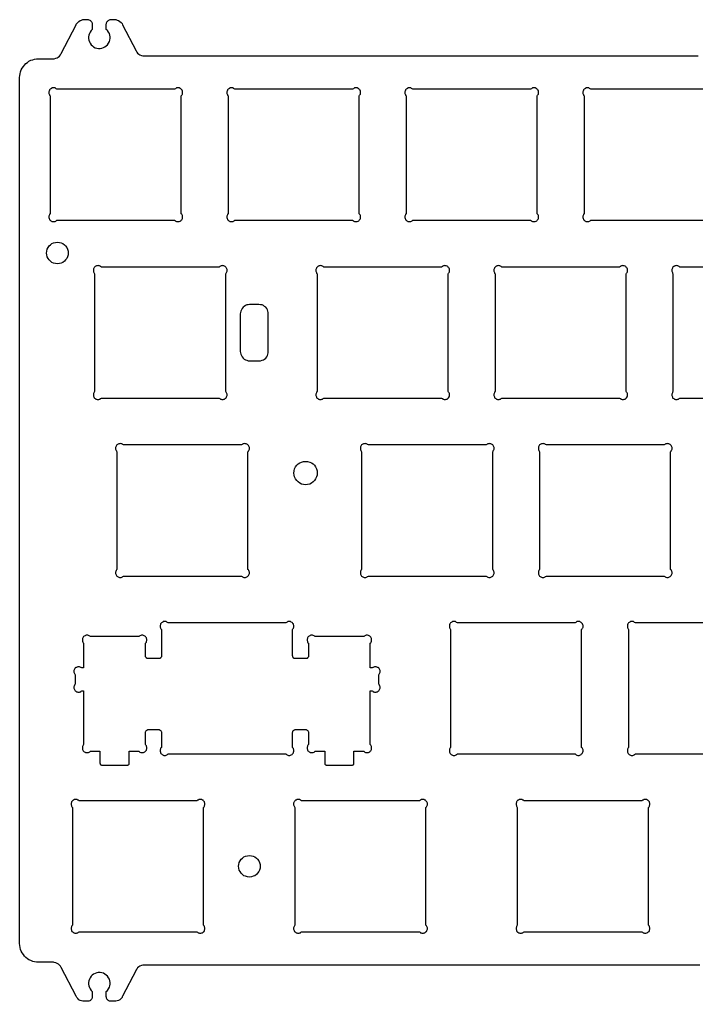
# Model space of a CAD drawing. Header units: inches. Extents: x 18 to 324, y 9 to 114.
# Drawn here: x 18.3 to 90.5, y 9.4 to 114.3 of the extents above; entities that cross this region are included whole.
import ezdxf

# ---------------------------------------------------------------- set-up
doc = ezdxf.new("R2010")
doc.units = ezdxf.units.IN
doc.header["$MEASUREMENT"] = 0

msp = doc.modelspace()

# ---------------------------------------------------------------- linework, layer by layer
for points in [[(90.89, 13.28), (31.59, 13.28), (31.59, 13.28), (31.44, 13.26), (31.29, 13.23), (31.29, 13.23), (31.14, 13.16), (31.02, 13.08), (31.02, 13.08), (30.89, 12.98), (30.79, 12.86), (30.79, 12.86), (30.74, 12.81), (30.72, 12.73), (29.29, 9.96), (29.29, 9.96), (29.24, 9.88), (29.22, 9.81), (29.22, 9.81), (29.12, 9.71), (28.99, 9.58), (28.99, 9.58), (28.84, 9.51), (28.72, 9.46), (28.72, 9.46), (28.57, 9.41), (28.39, 9.41), (28.04, 9.41), (28.04, 9.41), (27.97, 9.41), (27.89, 9.43), (27.89, 9.43), (27.82, 9.46), (27.74, 9.51), (27.74, 9.51), (27.69, 9.56), (27.64, 9.61), (27.64, 9.61), (27.59, 9.68), (27.57, 9.76), (27.57, 9.76), (27.57, 9.83), (27.54, 9.91), (27.54, 10.46), (27.54, 10.46), (27.67, 10.58), (27.79, 10.73), (27.79, 10.73), (27.87, 10.91), (27.92, 11.06), (27.92, 11.06), (27.94, 11.26), (27.94, 11.43), (27.94, 11.43), (27.92, 11.61), (27.87, 11.78), (27.87, 11.78), (27.77, 11.93), (27.67, 12.08), (27.67, 12.08), (27.54, 12.21), (27.39, 12.31), (27.39, 12.31), (27.24, 12.41), (27.07, 12.46), (27.07, 12.46), (26.89, 12.48), (26.69, 12.48), (26.69, 12.48), (26.52, 12.46), (26.34, 12.38), (26.34, 12.38), (26.19, 12.31), (26.04, 12.21), (26.04, 12.21), (25.92, 12.08), (25.82, 11.93), (25.82, 11.93), (25.74, 11.76), (25.67, 11.61), (25.67, 11.61), (25.64, 11.41), (25.64, 11.23), (25.64, 11.23), (25.69, 11.06), (25.74, 10.88), (25.74, 10.88), (25.82, 10.73), (25.92, 10.58), (25.92, 10.58), (25.99, 10.51), (26.04, 10.46), (26.04, 9.91), (26.04, 9.91), (26.04, 9.83), (26.02, 9.76), (26.02, 9.76), (25.99, 9.68), (25.94, 9.61), (25.94, 9.61), (25.89, 9.56), (25.84, 9.51), (25.84, 9.51), (25.77, 9.46), (25.69, 9.43), (25.69, 9.43), (25.62, 9.41), (25.54, 9.41), (25.19, 9.41), (25.19, 9.41), (25.12, 9.41), (25.04, 9.41), (25.04, 9.41), (24.89, 9.46), (24.74, 9.51), (24.74, 9.51), (24.62, 9.58), (24.49, 9.71), (24.49, 9.71), (24.39, 9.81), (24.32, 9.96), (22.74, 13.03), (22.74, 13.03), (22.64, 13.16), (22.54, 13.28), (22.54, 13.28), (22.44, 13.38), (22.29, 13.46), (22.29, 13.46), (22.14, 13.53), (21.99, 13.56), (21.99, 13.56), (21.92, 13.58), (21.84, 13.58), (20.29, 13.58), (20.29, 13.58), (20.09, 13.58), (19.89, 13.63), (19.69, 13.68), (19.69, 13.68), (19.49, 13.76), (19.29, 13.83), (19.12, 13.96), (19.12, 13.96), (18.97, 14.08), (18.82, 14.23), (18.69, 14.41), (18.69, 14.41), (18.57, 14.58), (18.47, 14.76), (18.39, 14.96), (18.39, 14.96), (18.34, 15.16), (18.32, 15.36), (18.29, 15.58), (18.29, 108.08), (18.29, 108.08), (18.32, 108.28), (18.34, 108.48), (18.39, 108.68), (18.39, 108.68), (18.47, 108.88), (18.57, 109.08), (18.69, 109.26), (18.69, 109.26), (18.82, 109.41), (18.97, 109.56), (19.12, 109.68), (19.12, 109.68), (19.29, 109.81), (19.49, 109.91), (19.69, 109.98), (19.69, 109.98), (19.89, 110.03), (20.09, 110.06), (20.29, 110.08), (21.84, 110.08), (21.84, 110.08), (21.99, 110.08), (22.14, 110.13), (22.14, 110.13), (22.29, 110.18), (22.42, 110.26), (22.42, 110.26), (22.54, 110.36), (22.64, 110.48), (22.64, 110.48), (22.69, 110.56), (22.74, 110.63), (24.32, 113.71), (24.32, 113.71), (24.34, 113.78), (24.39, 113.86), (24.39, 113.86), (24.49, 113.96), (24.62, 114.06), (24.62, 114.06), (24.74, 114.16), (24.89, 114.21), (24.89, 114.21), (25.04, 114.26), (25.19, 114.26), (25.54, 114.26), (25.54, 114.26), (25.62, 114.26), (25.69, 114.23), (25.69, 114.23), (25.77, 114.21), (25.84, 114.16), (25.84, 114.16), (25.89, 114.11), (25.94, 114.06), (25.94, 114.06), (25.99, 113.98), (26.02, 113.91), (26.02, 113.91), (26.04, 113.83), (26.04, 113.76), (26.04, 113.21), (26.04, 113.21), (25.92, 113.08), (25.82, 112.93), (25.82, 112.93), (25.74, 112.76), (25.67, 112.61), (25.67, 112.61), (25.64, 112.41), (25.64, 112.23), (25.64, 112.23), (25.69, 112.06), (25.74, 111.88), (25.74, 111.88), (25.82, 111.73), (25.92, 111.58), (25.92, 111.58), (26.07, 111.46), (26.19, 111.36), (26.19, 111.36), (26.37, 111.26), (26.54, 111.21), (26.54, 111.21), (26.72, 111.18), (26.89, 111.18), (26.89, 111.18), (27.07, 111.21), (27.24, 111.28), (27.24, 111.28), (27.39, 111.36), (27.54, 111.46), (27.54, 111.46), (27.67, 111.58), (27.79, 111.73), (27.79, 111.73), (27.87, 111.91), (27.92, 112.06), (27.92, 112.06), (27.94, 112.26), (27.94, 112.43), (27.94, 112.43), (27.92, 112.61), (27.87, 112.78), (27.87, 112.78), (27.77, 112.93), (27.67, 113.08), (27.67, 113.08), (27.62, 113.13), (27.54, 113.21), (27.54, 113.76), (27.54, 113.76), (27.57, 113.83), (27.57, 113.91), (27.57, 113.91), (27.59, 113.98), (27.64, 114.06), (27.64, 114.06), (27.69, 114.11), (27.74, 114.16), (27.74, 114.16), (27.82, 114.21), (27.89, 114.23), (27.89, 114.23), (27.97, 114.26), (28.04, 114.26), (28.39, 114.26), (28.39, 114.26), (28.47, 114.26), (28.57, 114.26), (28.57, 114.26), (28.72, 114.21), (28.84, 114.16), (28.84, 114.16), (28.99, 114.06), (29.12, 113.96), (29.12, 113.96), (29.22, 113.86), (29.29, 113.71), (30.72, 110.93), (30.72, 110.93), (30.79, 110.78), (30.89, 110.66), (30.89, 110.66), (31.02, 110.56), (31.14, 110.48), (31.14, 110.48), (31.29, 110.43), (31.44, 110.38), (31.44, 110.38), (31.52, 110.38), (31.59, 110.38), (90.74, 110.38)], [(34.84, 92.83), (34.92, 92.78), (34.97, 92.73), (34.97, 92.73), (35.04, 92.71), (35.12, 92.68), (35.12, 92.68), (35.19, 92.68), (35.27, 92.68), (35.27, 92.68), (35.34, 92.71), (35.42, 92.73), (35.42, 92.73), (35.49, 92.78), (35.54, 92.83), (35.54, 92.83), (35.59, 92.88), (35.64, 92.96), (35.64, 92.96), (35.67, 93.03), (35.69, 93.11), (35.69, 93.11), (35.69, 93.18), (35.69, 93.26), (35.69, 93.26), (35.67, 93.33), (35.64, 93.41), (35.64, 93.41), (35.59, 93.48), (35.54, 93.53), (35.54, 106.11), (35.54, 106.11), (35.59, 106.18), (35.64, 106.26), (35.64, 106.26), (35.67, 106.31), (35.69, 106.38), (35.69, 106.38), (35.69, 106.48), (35.69, 106.56), (35.69, 106.56), (35.67, 106.63), (35.64, 106.71), (35.64, 106.71), (35.59, 106.76), (35.54, 106.83), (35.54, 106.83), (35.49, 106.88), (35.42, 106.91), (35.42, 106.91), (35.34, 106.96), (35.27, 106.96), (35.27, 106.96), (35.19, 106.98), (35.12, 106.96), (35.12, 106.96), (35.04, 106.96), (34.97, 106.91), (34.97, 106.91), (34.92, 106.88), (34.84, 106.83), (22.27, 106.83), (22.27, 106.83), (22.19, 106.88), (22.14, 106.91), (22.14, 106.91), (22.07, 106.96), (21.99, 106.96), (21.99, 106.96), (21.92, 106.98), (21.82, 106.96), (21.82, 106.96), (21.74, 106.96), (21.69, 106.91), (21.69, 106.91), (21.62, 106.88), (21.54, 106.83), (21.54, 106.83), (21.49, 106.76), (21.47, 106.71), (21.47, 106.71), (21.44, 106.63), (21.42, 106.56), (21.42, 106.56), (21.42, 106.48), (21.42, 106.38), (21.42, 106.38), (21.44, 106.31), (21.47, 106.26), (21.47, 106.26), (21.49, 106.18), (21.54, 106.11), (21.54, 93.53), (21.54, 93.53), (21.49, 93.48), (21.47, 93.41), (21.47, 93.41), (21.44, 93.33), (21.42, 93.26), (21.42, 93.26), (21.42, 93.18), (21.42, 93.11), (21.42, 93.11), (21.44, 93.03), (21.47, 92.96), (21.47, 92.96), (21.49, 92.88), (21.54, 92.83), (21.54, 92.83), (21.62, 92.78), (21.69, 92.73), (21.69, 92.73), (21.74, 92.71), (21.82, 92.68), (21.82, 92.68), (21.92, 92.68), (21.99, 92.68), (21.99, 92.68), (22.07, 92.71), (22.14, 92.73), (22.14, 92.73), (22.19, 92.78), (22.27, 92.83), (34.84, 92.83)], [(53.84, 92.83), (53.92, 92.78), (53.97, 92.73), (53.97, 92.73), (54.04, 92.71), (54.12, 92.68), (54.12, 92.68), (54.19, 92.68), (54.27, 92.68), (54.27, 92.68), (54.34, 92.71), (54.42, 92.73), (54.42, 92.73), (54.49, 92.78), (54.54, 92.83), (54.54, 92.83), (54.59, 92.88), (54.64, 92.96), (54.64, 92.96), (54.67, 93.03), (54.69, 93.11), (54.69, 93.11), (54.69, 93.18), (54.69, 93.26), (54.69, 93.26), (54.67, 93.33), (54.64, 93.41), (54.64, 93.41), (54.59, 93.48), (54.54, 93.53), (54.54, 106.11), (54.54, 106.11), (54.59, 106.18), (54.64, 106.26), (54.64, 106.26), (54.67, 106.31), (54.69, 106.38), (54.69, 106.38), (54.69, 106.48), (54.69, 106.56), (54.69, 106.56), (54.67, 106.63), (54.64, 106.71), (54.64, 106.71), (54.59, 106.76), (54.54, 106.83), (54.54, 106.83), (54.49, 106.88), (54.42, 106.91), (54.42, 106.91), (54.34, 106.96), (54.27, 106.96), (54.27, 106.96), (54.19, 106.98), (54.12, 106.96), (54.12, 106.96), (54.04, 106.96), (53.97, 106.91), (53.97, 106.91), (53.92, 106.88), (53.84, 106.83), (41.27, 106.83), (41.27, 106.83), (41.19, 106.88), (41.14, 106.91), (41.14, 106.91), (41.07, 106.96), (40.99, 106.96), (40.99, 106.96), (40.92, 106.98), (40.82, 106.96), (40.82, 106.96), (40.74, 106.96), (40.69, 106.91), (40.69, 106.91), (40.62, 106.88), (40.54, 106.83), (40.54, 106.83), (40.49, 106.76), (40.47, 106.71), (40.47, 106.71), (40.44, 106.63), (40.42, 106.56), (40.42, 106.56), (40.42, 106.48), (40.42, 106.38), (40.42, 106.38), (40.44, 106.31), (40.47, 106.26), (40.47, 106.26), (40.49, 106.18), (40.54, 106.11), (40.54, 93.53), (40.54, 93.53), (40.49, 93.48), (40.47, 93.41), (40.47, 93.41), (40.44, 93.33), (40.42, 93.26), (40.42, 93.26), (40.42, 93.18), (40.42, 93.11), (40.42, 93.11), (40.44, 93.03), (40.47, 92.96), (40.47, 92.96), (40.49, 92.88), (40.54, 92.83), (40.54, 92.83), (40.62, 92.78), (40.69, 92.73), (40.69, 92.73), (40.74, 92.71), (40.82, 92.68), (40.82, 92.68), (40.92, 92.68), (40.99, 92.68), (40.99, 92.68), (41.07, 92.71), (41.14, 92.73), (41.14, 92.73), (41.19, 92.78), (41.27, 92.83), (53.84, 92.83)], [(59.54, 93.53), (59.49, 93.48), (59.47, 93.41), (59.47, 93.41), (59.44, 93.33), (59.42, 93.26), (59.42, 93.26), (59.42, 93.18), (59.42, 93.11), (59.42, 93.11), (59.44, 93.03), (59.47, 92.96), (59.47, 92.96), (59.49, 92.88), (59.54, 92.83), (59.54, 92.83), (59.62, 92.78), (59.69, 92.73), (59.69, 92.73), (59.74, 92.71), (59.82, 92.68), (59.82, 92.68), (59.92, 92.68), (59.99, 92.68), (59.99, 92.68), (60.07, 92.71), (60.14, 92.73), (60.14, 92.73), (60.19, 92.78), (60.27, 92.83), (72.84, 92.83), (72.84, 92.83), (72.92, 92.78), (72.97, 92.73), (72.97, 92.73), (73.04, 92.71), (73.12, 92.68), (73.12, 92.68), (73.19, 92.68), (73.27, 92.68), (73.27, 92.68), (73.34, 92.71), (73.42, 92.73), (73.42, 92.73), (73.49, 92.78), (73.54, 92.83), (73.54, 92.83), (73.59, 92.88), (73.64, 92.96), (73.64, 92.96), (73.67, 93.03), (73.69, 93.11), (73.69, 93.11), (73.69, 93.18), (73.69, 93.26), (73.69, 93.26), (73.67, 93.33), (73.64, 93.41), (73.64, 93.41), (73.59, 93.48), (73.54, 93.53), (73.54, 106.11), (73.54, 106.11), (73.59, 106.18), (73.64, 106.26), (73.64, 106.26), (73.67, 106.31), (73.69, 106.38), (73.69, 106.38), (73.69, 106.48), (73.69, 106.56), (73.69, 106.56), (73.67, 106.63), (73.64, 106.71), (73.64, 106.71), (73.59, 106.76), (73.54, 106.83), (73.54, 106.83), (73.49, 106.88), (73.42, 106.91), (73.42, 106.91), (73.34, 106.96), (73.27, 106.96), (73.27, 106.96), (73.19, 106.98), (73.12, 106.96), (73.12, 106.96), (73.04, 106.96), (72.97, 106.91), (72.97, 106.91), (72.92, 106.88), (72.84, 106.83), (60.27, 106.83), (60.27, 106.83), (60.19, 106.88), (60.14, 106.91), (60.14, 106.91), (60.07, 106.96), (59.99, 106.96), (59.99, 106.96), (59.92, 106.98), (59.82, 106.96), (59.82, 106.96), (59.74, 106.96), (59.69, 106.91), (59.69, 106.91), (59.62, 106.88), (59.54, 106.83), (59.54, 106.83), (59.49, 106.76), (59.47, 106.71), (59.47, 106.71), (59.44, 106.63), (59.42, 106.56), (59.42, 106.56), (59.42, 106.48), (59.42, 106.38), (59.42, 106.38), (59.44, 106.31), (59.47, 106.26), (59.47, 106.26), (59.49, 106.18), (59.54, 106.11), (59.54, 93.53)], [(79.27, 106.83), (79.19, 106.88), (79.14, 106.91), (79.14, 106.91), (79.07, 106.96), (78.99, 106.96), (78.99, 106.96), (78.92, 106.98), (78.82, 106.96), (78.82, 106.96), (78.74, 106.96), (78.69, 106.91), (78.69, 106.91), (78.62, 106.88), (78.54, 106.83), (78.54, 106.83), (78.49, 106.76), (78.47, 106.71), (78.47, 106.71), (78.44, 106.63), (78.42, 106.56), (78.42, 106.56), (78.42, 106.48), (78.42, 106.38), (78.42, 106.38), (78.44, 106.31), (78.47, 106.26), (78.47, 106.26), (78.49, 106.18), (78.54, 106.11), (78.54, 93.53), (78.54, 93.53), (78.49, 93.48), (78.47, 93.41), (78.47, 93.41), (78.44, 93.33), (78.42, 93.26), (78.42, 93.26), (78.42, 93.18), (78.42, 93.11), (78.42, 93.11), (78.44, 93.03), (78.47, 92.96), (78.47, 92.96), (78.49, 92.88), (78.54, 92.83), (78.54, 92.83), (78.62, 92.78), (78.69, 92.73), (78.69, 92.73), (78.74, 92.71), (78.82, 92.68), (78.82, 92.68), (78.92, 92.68), (78.99, 92.68), (78.99, 92.68), (79.07, 92.71), (79.14, 92.73), (79.14, 92.73), (79.19, 92.78), (79.27, 92.83), (91.84, 92.83)], [(91.84, 106.83), (79.27, 106.83)], [(21.17, 89.33), (21.19, 89.53), (21.24, 89.73), (21.34, 89.91), (21.44, 90.08), (21.59, 90.21), (21.74, 90.33), (21.92, 90.41), (22.12, 90.46), (22.32, 90.48), (22.32, 90.48), (22.54, 90.46), (22.72, 90.41), (22.89, 90.33), (23.07, 90.21), (23.19, 90.08), (23.32, 89.91), (23.39, 89.73), (23.47, 89.53), (23.47, 89.33), (23.47, 89.33), (23.47, 89.13), (23.39, 88.93), (23.32, 88.76), (23.19, 88.61), (23.07, 88.46), (22.89, 88.33), (22.72, 88.26), (22.54, 88.21), (22.32, 88.18), (22.32, 88.18), (22.12, 88.21), (21.92, 88.26), (21.74, 88.33), (21.59, 88.46), (21.44, 88.61), (21.34, 88.76), (21.24, 88.93), (21.19, 89.13), (21.17, 89.33)], [(40.29, 87.11), (40.34, 87.18), (40.39, 87.26), (40.39, 87.26), (40.42, 87.31), (40.44, 87.38), (40.44, 87.38), (40.44, 87.48), (40.44, 87.56), (40.44, 87.56), (40.42, 87.63), (40.39, 87.71), (40.39, 87.71), (40.34, 87.76), (40.29, 87.83), (40.29, 87.83), (40.24, 87.88), (40.17, 87.91), (40.17, 87.91), (40.09, 87.96), (40.02, 87.96), (40.02, 87.96), (39.94, 87.98), (39.87, 87.96), (39.87, 87.96), (39.79, 87.96), (39.72, 87.91), (39.72, 87.91), (39.67, 87.88), (39.59, 87.83), (27.02, 87.83), (27.02, 87.83), (26.94, 87.88), (26.89, 87.91), (26.89, 87.91), (26.82, 87.96), (26.74, 87.96), (26.74, 87.96), (26.67, 87.98), (26.57, 87.96), (26.57, 87.96), (26.49, 87.96), (26.44, 87.91), (26.44, 87.91), (26.37, 87.88), (26.29, 87.83), (26.29, 87.83), (26.24, 87.76), (26.22, 87.71), (26.22, 87.71), (26.19, 87.63), (26.17, 87.56), (26.17, 87.56), (26.17, 87.48), (26.17, 87.38), (26.17, 87.38), (26.19, 87.31), (26.22, 87.26), (26.22, 87.26), (26.24, 87.18), (26.29, 87.11), (26.29, 74.53), (26.29, 74.53), (26.24, 74.48), (26.22, 74.41), (26.22, 74.41), (26.19, 74.33), (26.17, 74.26), (26.17, 74.26), (26.17, 74.18), (26.17, 74.11), (26.17, 74.11), (26.19, 74.03), (26.22, 73.96), (26.22, 73.96), (26.24, 73.88), (26.29, 73.83), (26.29, 73.83), (26.37, 73.78), (26.44, 73.73), (26.44, 73.73), (26.49, 73.71), (26.57, 73.68), (26.57, 73.68), (26.67, 73.68), (26.74, 73.68), (26.74, 73.68), (26.82, 73.71), (26.89, 73.73), (26.89, 73.73), (26.94, 73.78), (27.02, 73.83), (39.59, 73.83), (39.59, 73.83), (39.67, 73.78), (39.72, 73.73), (39.72, 73.73), (39.79, 73.71), (39.87, 73.68), (39.87, 73.68), (39.94, 73.68), (40.02, 73.68), (40.02, 73.68), (40.09, 73.71), (40.17, 73.73), (40.17, 73.73), (40.24, 73.78), (40.29, 73.83), (40.29, 73.83), (40.34, 73.88), (40.39, 73.96), (40.39, 73.96), (40.42, 74.03), (40.44, 74.11), (40.44, 74.11), (40.44, 74.18), (40.44, 74.26), (40.44, 74.26), (40.42, 74.33), (40.39, 74.41), (40.39, 74.41), (40.34, 74.48), (40.29, 74.53), (40.29, 87.11)], [(64.04, 87.11), (64.09, 87.18), (64.14, 87.26), (64.14, 87.26), (64.17, 87.31), (64.19, 87.38), (64.19, 87.38), (64.19, 87.48), (64.19, 87.56), (64.19, 87.56), (64.17, 87.63), (64.14, 87.71), (64.14, 87.71), (64.09, 87.76), (64.04, 87.83), (64.04, 87.83), (63.99, 87.88), (63.92, 87.91), (63.92, 87.91), (63.84, 87.96), (63.77, 87.96), (63.77, 87.96), (63.69, 87.98), (63.62, 87.96), (63.62, 87.96), (63.54, 87.96), (63.47, 87.91), (63.47, 87.91), (63.42, 87.88), (63.34, 87.83), (50.77, 87.83), (50.77, 87.83), (50.69, 87.88), (50.64, 87.91), (50.64, 87.91), (50.57, 87.96), (50.49, 87.96), (50.49, 87.96), (50.42, 87.98), (50.32, 87.96), (50.32, 87.96), (50.24, 87.96), (50.19, 87.91), (50.19, 87.91), (50.12, 87.88), (50.04, 87.83), (50.04, 87.83), (49.99, 87.76), (49.97, 87.71), (49.97, 87.71), (49.94, 87.63), (49.92, 87.56), (49.92, 87.56), (49.92, 87.48), (49.92, 87.38), (49.92, 87.38), (49.94, 87.31), (49.97, 87.26), (49.97, 87.26), (49.99, 87.18), (50.04, 87.11), (50.04, 74.53), (50.04, 74.53), (49.99, 74.48), (49.97, 74.41), (49.97, 74.41), (49.94, 74.33), (49.92, 74.26), (49.92, 74.26), (49.92, 74.18), (49.92, 74.11), (49.92, 74.11), (49.94, 74.03), (49.97, 73.96), (49.97, 73.96), (49.99, 73.88), (50.04, 73.83), (50.04, 73.83), (50.12, 73.78), (50.19, 73.73), (50.19, 73.73), (50.24, 73.71), (50.32, 73.68), (50.32, 73.68), (50.42, 73.68), (50.49, 73.68), (50.49, 73.68), (50.57, 73.71), (50.64, 73.73), (50.64, 73.73), (50.69, 73.78), (50.77, 73.83), (63.34, 73.83), (63.34, 73.83), (63.42, 73.78), (63.47, 73.73), (63.47, 73.73), (63.54, 73.71), (63.62, 73.68), (63.62, 73.68), (63.69, 73.68), (63.77, 73.68), (63.77, 73.68), (63.84, 73.71), (63.92, 73.73), (63.92, 73.73), (63.99, 73.78), (64.04, 73.83), (64.04, 73.83), (64.09, 73.88), (64.14, 73.96), (64.14, 73.96), (64.17, 74.03), (64.19, 74.11), (64.19, 74.11), (64.19, 74.18), (64.19, 74.26), (64.19, 74.26), (64.17, 74.33), (64.14, 74.41), (64.14, 74.41), (64.09, 74.48), (64.04, 74.53), (64.04, 87.11)], [(82.34, 73.83), (82.42, 73.78), (82.47, 73.73), (82.47, 73.73), (82.54, 73.71), (82.62, 73.68), (82.62, 73.68), (82.69, 73.68), (82.77, 73.68), (82.77, 73.68), (82.84, 73.71), (82.92, 73.73), (82.92, 73.73), (82.99, 73.78), (83.04, 73.83), (83.04, 73.83), (83.09, 73.88), (83.14, 73.96), (83.14, 73.96), (83.17, 74.03), (83.19, 74.11), (83.19, 74.11), (83.19, 74.18), (83.19, 74.26), (83.19, 74.26), (83.17, 74.33), (83.14, 74.41), (83.14, 74.41), (83.09, 74.48), (83.04, 74.53), (83.04, 87.11), (83.04, 87.11), (83.09, 87.18), (83.14, 87.26), (83.14, 87.26), (83.17, 87.31), (83.19, 87.38), (83.19, 87.38), (83.19, 87.48), (83.19, 87.56), (83.19, 87.56), (83.17, 87.63), (83.14, 87.71), (83.14, 87.71), (83.09, 87.76), (83.04, 87.83), (83.04, 87.83), (82.99, 87.88), (82.92, 87.91), (82.92, 87.91), (82.84, 87.96), (82.77, 87.96), (82.77, 87.96), (82.69, 87.98), (82.62, 87.96), (82.62, 87.96), (82.54, 87.96), (82.47, 87.91), (82.47, 87.91), (82.42, 87.88), (82.34, 87.83), (69.77, 87.83), (69.77, 87.83), (69.69, 87.88), (69.64, 87.91), (69.64, 87.91), (69.57, 87.96), (69.49, 87.96), (69.49, 87.96), (69.42, 87.98), (69.32, 87.96), (69.32, 87.96), (69.24, 87.96), (69.19, 87.91), (69.19, 87.91), (69.12, 87.88), (69.04, 87.83), (69.04, 87.83), (68.99, 87.76), (68.97, 87.71), (68.97, 87.71), (68.94, 87.63), (68.92, 87.56), (68.92, 87.56), (68.92, 87.48), (68.92, 87.38), (68.92, 87.38), (68.94, 87.31), (68.97, 87.26), (68.97, 87.26), (68.99, 87.18), (69.04, 87.11), (69.04, 74.53), (69.04, 74.53), (68.99, 74.48), (68.97, 74.41), (68.97, 74.41), (68.94, 74.33), (68.92, 74.26), (68.92, 74.26), (68.92, 74.18), (68.92, 74.11), (68.92, 74.11), (68.94, 74.03), (68.97, 73.96), (68.97, 73.96), (68.99, 73.88), (69.04, 73.83), (69.04, 73.83), (69.12, 73.78), (69.19, 73.73), (69.19, 73.73), (69.24, 73.71), (69.32, 73.68), (69.32, 73.68), (69.42, 73.68), (69.49, 73.68), (69.49, 73.68), (69.57, 73.71), (69.64, 73.73), (69.64, 73.73), (69.69, 73.78), (69.77, 73.83), (82.34, 73.83)], [(101.34, 87.83), (88.77, 87.83), (88.77, 87.83), (88.69, 87.88), (88.64, 87.91), (88.64, 87.91), (88.57, 87.96), (88.49, 87.96), (88.49, 87.96), (88.42, 87.98), (88.32, 87.96), (88.32, 87.96), (88.24, 87.96), (88.19, 87.91), (88.19, 87.91), (88.12, 87.88), (88.04, 87.83), (88.04, 87.83), (87.99, 87.76), (87.97, 87.71), (87.97, 87.71), (87.94, 87.63), (87.92, 87.56), (87.92, 87.56), (87.92, 87.48), (87.92, 87.38), (87.92, 87.38), (87.94, 87.31), (87.97, 87.26), (87.97, 87.26), (87.99, 87.18), (88.04, 87.11), (88.04, 74.53), (88.04, 74.53), (87.99, 74.48), (87.97, 74.41), (87.97, 74.41), (87.94, 74.33), (87.92, 74.26), (87.92, 74.26), (87.92, 74.18), (87.92, 74.11), (87.92, 74.11), (87.94, 74.03), (87.97, 73.96), (87.97, 73.96), (87.99, 73.88), (88.04, 73.83), (88.04, 73.83), (88.12, 73.78), (88.19, 73.73), (88.19, 73.73), (88.24, 73.71), (88.32, 73.68), (88.32, 73.68), (88.42, 73.68), (88.49, 73.68), (88.49, 73.68), (88.57, 73.71), (88.64, 73.73), (88.64, 73.73), (88.69, 73.78), (88.77, 73.83), (101.34, 73.83)], [(41.84, 78.83), (41.87, 78.68), (41.89, 78.51), (41.89, 78.51), (41.97, 78.38), (42.04, 78.23), (42.04, 78.23), (42.14, 78.11), (42.27, 78.01), (42.27, 78.01), (42.39, 77.93), (42.54, 77.88), (42.54, 77.88), (42.69, 77.83), (42.84, 77.83), (43.84, 77.83), (43.84, 77.83), (44.02, 77.83), (44.17, 77.88), (44.17, 77.88), (44.32, 77.93), (44.44, 78.01), (44.44, 78.01), (44.57, 78.11), (44.67, 78.23), (44.67, 78.23), (44.74, 78.38), (44.79, 78.51), (44.79, 78.51), (44.84, 78.68), (44.84, 78.83), (44.84, 82.83), (44.84, 82.83), (44.84, 82.98), (44.79, 83.13), (44.79, 83.13), (44.74, 83.28), (44.67, 83.41), (44.67, 83.41), (44.57, 83.53), (44.44, 83.63), (44.44, 83.63), (44.32, 83.71), (44.17, 83.78), (44.17, 83.78), (44.02, 83.81), (43.84, 83.83), (42.84, 83.83), (42.84, 83.83), (42.69, 83.81), (42.54, 83.78), (42.54, 83.78), (42.39, 83.71), (42.27, 83.63), (42.27, 83.63), (42.14, 83.53), (42.04, 83.41), (42.04, 83.41), (41.97, 83.28), (41.89, 83.13), (41.89, 83.13), (41.87, 82.98), (41.84, 82.83), (41.84, 78.83)], [(29.39, 68.83), (29.32, 68.88), (29.27, 68.91), (29.27, 68.91), (29.19, 68.96), (29.12, 68.96), (29.12, 68.96), (29.04, 68.98), (28.94, 68.96), (28.94, 68.96), (28.87, 68.96), (28.82, 68.91), (28.82, 68.91), (28.74, 68.88), (28.67, 68.83), (28.67, 68.83), (28.62, 68.76), (28.59, 68.71), (28.59, 68.71), (28.57, 68.63), (28.54, 68.56), (28.54, 68.56), (28.54, 68.48), (28.54, 68.38), (28.54, 68.38), (28.57, 68.31), (28.59, 68.26), (28.59, 68.26), (28.62, 68.18), (28.67, 68.11), (28.67, 55.53), (28.67, 55.53), (28.62, 55.48), (28.59, 55.41), (28.59, 55.41), (28.57, 55.33), (28.54, 55.26), (28.54, 55.26), (28.54, 55.18), (28.54, 55.11), (28.54, 55.11), (28.57, 55.03), (28.59, 54.96), (28.59, 54.96), (28.62, 54.88), (28.67, 54.83), (28.67, 54.83), (28.74, 54.78), (28.82, 54.73), (28.82, 54.73), (28.87, 54.71), (28.94, 54.68), (28.94, 54.68), (29.04, 54.68), (29.12, 54.68), (29.12, 54.68), (29.19, 54.71), (29.27, 54.73), (29.27, 54.73), (29.32, 54.78), (29.39, 54.83), (41.97, 54.83), (41.97, 54.83), (42.04, 54.78), (42.09, 54.73), (42.09, 54.73), (42.17, 54.71), (42.24, 54.68), (42.24, 54.68), (42.32, 54.68), (42.39, 54.68), (42.39, 54.68), (42.47, 54.71), (42.54, 54.73), (42.54, 54.73), (42.62, 54.78), (42.67, 54.83), (42.67, 54.83), (42.72, 54.88), (42.77, 54.96), (42.77, 54.96), (42.79, 55.03), (42.82, 55.11), (42.82, 55.11), (42.82, 55.18), (42.82, 55.26), (42.82, 55.26), (42.79, 55.33), (42.77, 55.41), (42.77, 55.41), (42.72, 55.48), (42.67, 55.53), (42.67, 68.11), (42.67, 68.11), (42.72, 68.18), (42.77, 68.26), (42.77, 68.26), (42.79, 68.31), (42.82, 68.38), (42.82, 68.38), (42.82, 68.48), (42.82, 68.56), (42.82, 68.56), (42.79, 68.63), (42.77, 68.71), (42.77, 68.71), (42.72, 68.76), (42.67, 68.83), (42.67, 68.83), (42.62, 68.88), (42.54, 68.91), (42.54, 68.91), (42.47, 68.96), (42.39, 68.96), (42.39, 68.96), (42.32, 68.98), (42.24, 68.96), (42.24, 68.96), (42.17, 68.96), (42.09, 68.91), (42.09, 68.91), (42.04, 68.88), (41.97, 68.83), (29.39, 68.83)], [(68.79, 68.11), (68.84, 68.18), (68.89, 68.26), (68.89, 68.26), (68.92, 68.31), (68.94, 68.38), (68.94, 68.38), (68.94, 68.48), (68.94, 68.56), (68.94, 68.56), (68.92, 68.63), (68.89, 68.71), (68.89, 68.71), (68.84, 68.76), (68.79, 68.83), (68.79, 68.83), (68.74, 68.88), (68.67, 68.91), (68.67, 68.91), (68.59, 68.96), (68.52, 68.96), (68.52, 68.96), (68.44, 68.98), (68.37, 68.96), (68.37, 68.96), (68.29, 68.96), (68.22, 68.91), (68.22, 68.91), (68.17, 68.88), (68.09, 68.83), (55.52, 68.83), (55.52, 68.83), (55.44, 68.88), (55.39, 68.91), (55.39, 68.91), (55.32, 68.96), (55.24, 68.96), (55.24, 68.96), (55.17, 68.98), (55.07, 68.96), (55.07, 68.96), (54.99, 68.96), (54.94, 68.91), (54.94, 68.91), (54.87, 68.88), (54.79, 68.83), (54.79, 68.83), (54.74, 68.76), (54.72, 68.71), (54.72, 68.71), (54.69, 68.63), (54.67, 68.56), (54.67, 68.56), (54.67, 68.48), (54.67, 68.38), (54.67, 68.38), (54.69, 68.31), (54.72, 68.26), (54.72, 68.26), (54.74, 68.18), (54.79, 68.11), (54.79, 55.53), (54.79, 55.53), (54.74, 55.48), (54.72, 55.41), (54.72, 55.41), (54.69, 55.33), (54.67, 55.26), (54.67, 55.26), (54.67, 55.18), (54.67, 55.11), (54.67, 55.11), (54.69, 55.03), (54.72, 54.96), (54.72, 54.96), (54.74, 54.88), (54.79, 54.83), (54.79, 54.83), (54.87, 54.78), (54.94, 54.73), (54.94, 54.73), (54.99, 54.71), (55.07, 54.68), (55.07, 54.68), (55.17, 54.68), (55.24, 54.68), (55.24, 54.68), (55.32, 54.71), (55.39, 54.73), (55.39, 54.73), (55.44, 54.78), (55.52, 54.83), (68.09, 54.83), (68.09, 54.83), (68.17, 54.78), (68.22, 54.73), (68.22, 54.73), (68.29, 54.71), (68.37, 54.68), (68.37, 54.68), (68.44, 54.68), (68.52, 54.68), (68.52, 54.68), (68.59, 54.71), (68.67, 54.73), (68.67, 54.73), (68.74, 54.78), (68.79, 54.83), (68.79, 54.83), (68.84, 54.88), (68.89, 54.96), (68.89, 54.96), (68.92, 55.03), (68.94, 55.11), (68.94, 55.11), (68.94, 55.18), (68.94, 55.26), (68.94, 55.26), (68.92, 55.33), (68.89, 55.41), (68.89, 55.41), (68.84, 55.48), (68.79, 55.53), (68.79, 68.11)], [(87.79, 68.11), (87.84, 68.18), (87.89, 68.26), (87.89, 68.26), (87.92, 68.31), (87.94, 68.38), (87.94, 68.38), (87.94, 68.48), (87.94, 68.56), (87.94, 68.56), (87.92, 68.63), (87.89, 68.71), (87.89, 68.71), (87.84, 68.76), (87.79, 68.83), (87.79, 68.83), (87.74, 68.88), (87.67, 68.91), (87.67, 68.91), (87.59, 68.96), (87.52, 68.96), (87.52, 68.96), (87.44, 68.98), (87.37, 68.96), (87.37, 68.96), (87.29, 68.96), (87.22, 68.91), (87.22, 68.91), (87.17, 68.88), (87.09, 68.83), (74.52, 68.83), (74.52, 68.83), (74.44, 68.88), (74.39, 68.91), (74.39, 68.91), (74.32, 68.96), (74.24, 68.96), (74.24, 68.96), (74.17, 68.98), (74.07, 68.96), (74.07, 68.96), (73.99, 68.96), (73.94, 68.91), (73.94, 68.91), (73.87, 68.88), (73.79, 68.83), (73.79, 68.83), (73.74, 68.76), (73.72, 68.71), (73.72, 68.71), (73.69, 68.63), (73.67, 68.56), (73.67, 68.56), (73.67, 68.48), (73.67, 68.38), (73.67, 68.38), (73.69, 68.31), (73.72, 68.26), (73.72, 68.26), (73.74, 68.18), (73.79, 68.11), (73.79, 55.53), (73.79, 55.53), (73.74, 55.48), (73.72, 55.41), (73.72, 55.41), (73.69, 55.33), (73.67, 55.26), (73.67, 55.26), (73.67, 55.18), (73.67, 55.11), (73.67, 55.11), (73.69, 55.03), (73.72, 54.96), (73.72, 54.96), (73.74, 54.88), (73.79, 54.83), (73.79, 54.83), (73.87, 54.78), (73.94, 54.73), (73.94, 54.73), (73.99, 54.71), (74.07, 54.68), (74.07, 54.68), (74.17, 54.68), (74.24, 54.68), (74.24, 54.68), (74.32, 54.71), (74.39, 54.73), (74.39, 54.73), (74.44, 54.78), (74.52, 54.83), (87.09, 54.83), (87.09, 54.83), (87.17, 54.78), (87.22, 54.73), (87.22, 54.73), (87.29, 54.71), (87.37, 54.68), (87.37, 54.68), (87.44, 54.68), (87.52, 54.68), (87.52, 54.68), (87.59, 54.71), (87.67, 54.73), (87.67, 54.73), (87.74, 54.78), (87.79, 54.83), (87.79, 54.83), (87.84, 54.88), (87.89, 54.96), (87.89, 54.96), (87.92, 55.03), (87.94, 55.11), (87.94, 55.11), (87.94, 55.18), (87.94, 55.26), (87.94, 55.26), (87.92, 55.33), (87.89, 55.41), (87.89, 55.41), (87.84, 55.48), (87.79, 55.53), (87.79, 68.11)], [(47.57, 65.83), (47.59, 66.06), (47.64, 66.28), (47.74, 66.48), (47.87, 66.66), (48.02, 66.81), (48.19, 66.93), (48.39, 67.01), (48.59, 67.08), (48.82, 67.08), (48.82, 67.08), (49.04, 67.08), (49.27, 67.01), (49.44, 66.93), (49.62, 66.81), (49.77, 66.66), (49.89, 66.48), (49.99, 66.28), (50.04, 66.06), (50.07, 65.83), (50.07, 65.83), (50.04, 65.61), (49.99, 65.41), (49.89, 65.21), (49.77, 65.03), (49.62, 64.88), (49.44, 64.76), (49.27, 64.66), (49.04, 64.61), (48.82, 64.58), (48.82, 64.58), (48.59, 64.61), (48.39, 64.66), (48.19, 64.76), (48.02, 64.88), (47.87, 65.03), (47.74, 65.21), (47.64, 65.41), (47.59, 65.61), (47.57, 65.83)], [(55.72, 47.66), (55.77, 47.71), (55.82, 47.78), (55.82, 47.78), (55.84, 47.86), (55.87, 47.93), (55.87, 47.93), (55.87, 48.01), (55.87, 48.08), (55.87, 48.08), (55.84, 48.16), (55.82, 48.23), (55.82, 48.23), (55.77, 48.31), (55.72, 48.36), (55.72, 48.36), (55.67, 48.41), (55.59, 48.46), (55.59, 48.46), (55.52, 48.48), (55.44, 48.51), (55.44, 48.51), (55.37, 48.51), (55.29, 48.51), (55.29, 48.51), (55.22, 48.48), (55.14, 48.46), (55.14, 48.46), (55.09, 48.41), (55.02, 48.36), (49.84, 48.36), (49.84, 48.36), (49.77, 48.41), (49.72, 48.46), (49.72, 48.46), (49.64, 48.48), (49.57, 48.51), (49.57, 48.51), (49.49, 48.51), (49.39, 48.51), (49.39, 48.51), (49.32, 48.48), (49.27, 48.46), (49.27, 48.46), (49.19, 48.41), (49.12, 48.36), (49.12, 48.36), (49.07, 48.31), (49.04, 48.23), (49.04, 48.23), (49.02, 48.16), (48.99, 48.08), (48.99, 48.08), (48.99, 48.01), (48.99, 47.93), (48.99, 47.93), (49.02, 47.86), (49.04, 47.78), (49.04, 47.78), (49.07, 47.71), (49.12, 47.66), (49.12, 46.31), (49.12, 46.31), (49.12, 46.26), (49.12, 46.21), (49.12, 46.21), (49.09, 46.18), (49.07, 46.13), (49.07, 46.13), (49.04, 46.08), (49.02, 46.06), (49.02, 46.06), (48.97, 46.03), (48.92, 46.03), (48.92, 46.03), (48.87, 46.01), (48.82, 46.01), (47.72, 46.01), (47.72, 46.01), (47.69, 46.01), (47.64, 46.03), (47.64, 46.03), (47.59, 46.03), (47.54, 46.06), (47.54, 46.06), (47.52, 46.08), (47.49, 46.13), (47.49, 46.13), (47.47, 46.18), (47.44, 46.21), (47.44, 46.21), (47.44, 46.26), (47.42, 46.31), (47.42, 49.11), (47.42, 49.11), (47.47, 49.18), (47.52, 49.26), (47.52, 49.26), (47.54, 49.31), (47.57, 49.38), (47.57, 49.38), (47.57, 49.48), (47.57, 49.56), (47.57, 49.56), (47.54, 49.63), (47.52, 49.71), (47.52, 49.71), (47.47, 49.76), (47.42, 49.83), (47.42, 49.83), (47.37, 49.88), (47.29, 49.91), (47.29, 49.91), (47.22, 49.96), (47.14, 49.96), (47.14, 49.96), (47.07, 49.98), (46.99, 49.96), (46.99, 49.96), (46.92, 49.96), (46.84, 49.91), (46.84, 49.91), (46.79, 49.88), (46.72, 49.83), (34.14, 49.83), (34.14, 49.83), (34.07, 49.88), (34.02, 49.91), (34.02, 49.91), (33.94, 49.96), (33.87, 49.96), (33.87, 49.96), (33.79, 49.98), (33.69, 49.96), (33.69, 49.96), (33.62, 49.96), (33.57, 49.91), (33.57, 49.91), (33.49, 49.88), (33.42, 49.83), (33.42, 49.83), (33.37, 49.76), (33.34, 49.71), (33.34, 49.71), (33.32, 49.63), (33.29, 49.56), (33.29, 49.56), (33.29, 49.48), (33.29, 49.38), (33.29, 49.38), (33.32, 49.31), (33.34, 49.26), (33.34, 49.26), (33.37, 49.18), (33.42, 49.11), (33.42, 46.31), (33.42, 46.31), (33.42, 46.26), (33.42, 46.21), (33.42, 46.21), (33.39, 46.18), (33.37, 46.13), (33.37, 46.13), (33.34, 46.08), (33.32, 46.06), (33.32, 46.06), (33.27, 46.03), (33.22, 46.03), (33.22, 46.03), (33.17, 46.01), (33.12, 46.01), (32.02, 46.01), (32.02, 46.01), (31.99, 46.01), (31.94, 46.03), (31.94, 46.03), (31.89, 46.03), (31.84, 46.06), (31.84, 46.06), (31.82, 46.08), (31.79, 46.13), (31.79, 46.13), (31.77, 46.18), (31.74, 46.21), (31.74, 46.21), (31.74, 46.26), (31.72, 46.31), (31.72, 47.66), (31.72, 47.66), (31.77, 47.71), (31.82, 47.78), (31.82, 47.78), (31.84, 47.86), (31.87, 47.93), (31.87, 47.93), (31.87, 48.01), (31.87, 48.08), (31.87, 48.08), (31.84, 48.16), (31.82, 48.23), (31.82, 48.23), (31.77, 48.31), (31.72, 48.36), (31.72, 48.36), (31.67, 48.41), (31.59, 48.46), (31.59, 48.46), (31.52, 48.48), (31.44, 48.51), (31.44, 48.51), (31.37, 48.51), (31.29, 48.51), (31.29, 48.51), (31.22, 48.48), (31.14, 48.46), (31.14, 48.46), (31.09, 48.41), (31.02, 48.36), (25.84, 48.36), (25.84, 48.36), (25.77, 48.41), (25.72, 48.46), (25.72, 48.46), (25.64, 48.48), (25.57, 48.51), (25.57, 48.51), (25.49, 48.51), (25.39, 48.51), (25.39, 48.51), (25.32, 48.48), (25.27, 48.46), (25.27, 48.46), (25.19, 48.41), (25.12, 48.36), (25.12, 48.36), (25.07, 48.31), (25.04, 48.23), (25.04, 48.23), (25.02, 48.16), (24.99, 48.08), (24.99, 48.08), (24.99, 48.01), (24.99, 47.93), (24.99, 47.93), (25.02, 47.86), (25.04, 47.78), (25.04, 47.78), (25.07, 47.71), (25.12, 47.66), (25.12, 45.01), (24.94, 45.01), (24.94, 45.01), (24.87, 45.06), (24.82, 45.08), (24.82, 45.08), (24.74, 45.11), (24.67, 45.13), (24.67, 45.13), (24.59, 45.13), (24.49, 45.13), (24.49, 45.13), (24.42, 45.11), (24.37, 45.08), (24.37, 45.08), (24.29, 45.06), (24.22, 45.01), (24.22, 45.01), (24.17, 44.93), (24.14, 44.88), (24.14, 44.88), (24.12, 44.81), (24.09, 44.73), (24.09, 44.73), (24.09, 44.63), (24.09, 44.56), (24.09, 44.56), (24.12, 44.48), (24.14, 44.41), (24.14, 44.41), (24.17, 44.36), (24.22, 44.28), (24.22, 43.28), (24.22, 43.28), (24.17, 43.23), (24.14, 43.16), (24.14, 43.16), (24.12, 43.08), (24.09, 43.01), (24.09, 43.01), (24.09, 42.93), (24.09, 42.86), (24.09, 42.86), (24.12, 42.78), (24.14, 42.71), (24.14, 42.71), (24.17, 42.63), (24.22, 42.58), (24.22, 42.58), (24.29, 42.53), (24.37, 42.48), (24.37, 42.48), (24.42, 42.46), (24.49, 42.43), (24.49, 42.43), (24.59, 42.43), (24.67, 42.43), (24.67, 42.43), (24.74, 42.46), (24.82, 42.48), (24.82, 42.48), (24.87, 42.53), (24.94, 42.58), (25.12, 42.58), (25.12, 36.83), (25.12, 36.83), (25.07, 36.76), (25.04, 36.71), (25.04, 36.71), (25.02, 36.63), (24.99, 36.56), (24.99, 36.56), (24.99, 36.48), (24.99, 36.38), (24.99, 36.38), (25.02, 36.31), (25.04, 36.23), (25.04, 36.23), (25.07, 36.18), (25.12, 36.11), (25.12, 36.11), (25.19, 36.06), (25.27, 36.03), (25.27, 36.03), (25.32, 35.98), (25.39, 35.98), (25.39, 35.98), (25.49, 35.98), (25.57, 35.98), (25.57, 35.98), (25.64, 35.98), (25.72, 36.03), (25.72, 36.03), (25.77, 36.06), (25.84, 36.11), (26.87, 36.11), (26.87, 34.83), (26.87, 34.83), (26.89, 34.81), (26.89, 34.76), (26.89, 34.76), (26.89, 34.73), (26.92, 34.71), (26.92, 34.71), (26.94, 34.68), (26.97, 34.66), (26.97, 34.66), (26.99, 34.66), (27.02, 34.63), (27.02, 34.63), (27.04, 34.63), (27.07, 34.63), (29.77, 34.63), (29.77, 34.63), (29.82, 34.63), (29.84, 34.63), (29.84, 34.63), (29.87, 34.66), (29.89, 34.66), (29.89, 34.66), (29.92, 34.68), (29.94, 34.71), (29.94, 34.71), (29.97, 34.73), (29.97, 34.76), (29.97, 34.76), (29.97, 34.81), (29.97, 34.83), (29.97, 36.11), (31.02, 36.11), (31.02, 36.11), (31.09, 36.06), (31.14, 36.03), (31.14, 36.03), (31.22, 35.98), (31.29, 35.98), (31.29, 35.98), (31.37, 35.98), (31.44, 35.98), (31.44, 35.98), (31.52, 35.98), (31.59, 36.03), (31.59, 36.03), (31.67, 36.06), (31.72, 36.11), (31.72, 36.11), (31.77, 36.18), (31.82, 36.23), (31.82, 36.23), (31.84, 36.31), (31.87, 36.38), (31.87, 36.38), (31.87, 36.48), (31.87, 36.56), (31.87, 36.56), (31.84, 36.63), (31.82, 36.71), (31.82, 36.71), (31.77, 36.76), (31.72, 36.83), (31.72, 38.13), (31.72, 38.13), (31.74, 38.18), (31.74, 38.21), (31.74, 38.21), (31.77, 38.26), (31.79, 38.31), (31.79, 38.31), (31.82, 38.33), (31.84, 38.36), (31.84, 38.36), (31.89, 38.38), (31.94, 38.41), (31.94, 38.41), (31.99, 38.43), (32.02, 38.43), (33.12, 38.43), (33.12, 38.43), (33.17, 38.43), (33.22, 38.41), (33.22, 38.41), (33.27, 38.38), (33.32, 38.36), (33.32, 38.36), (33.34, 38.33), (33.37, 38.31), (33.37, 38.31), (33.39, 38.26), (33.42, 38.21), (33.42, 38.21), (33.42, 38.18), (33.42, 38.13), (33.42, 36.53), (33.42, 36.53), (33.37, 36.48), (33.34, 36.41), (33.34, 36.41), (33.32, 36.33), (33.29, 36.26), (33.29, 36.26), (33.29, 36.18), (33.29, 36.11), (33.29, 36.11), (33.32, 36.03), (33.34, 35.96), (33.34, 35.96), (33.37, 35.88), (33.42, 35.83), (33.42, 35.83), (33.49, 35.78), (33.57, 35.73), (33.57, 35.73), (33.62, 35.71), (33.69, 35.68), (33.69, 35.68), (33.79, 35.68), (33.87, 35.68), (33.87, 35.68), (33.94, 35.71), (34.02, 35.73), (34.02, 35.73), (34.07, 35.78), (34.14, 35.83), (46.72, 35.83), (46.72, 35.83), (46.79, 35.78), (46.84, 35.73), (46.84, 35.73), (46.92, 35.71), (46.99, 35.68), (46.99, 35.68), (47.07, 35.68), (47.14, 35.68), (47.14, 35.68), (47.22, 35.71), (47.29, 35.73), (47.29, 35.73), (47.37, 35.78), (47.42, 35.83), (47.42, 35.83), (47.47, 35.88), (47.52, 35.96), (47.52, 35.96), (47.54, 36.03), (47.57, 36.11), (47.57, 36.11), (47.57, 36.18), (47.57, 36.26), (47.57, 36.26), (47.54, 36.33), (47.52, 36.41), (47.52, 36.41), (47.47, 36.48), (47.42, 36.53), (47.42, 38.13), (47.42, 38.13), (47.44, 38.18), (47.44, 38.21), (47.44, 38.21), (47.47, 38.26), (47.49, 38.31), (47.49, 38.31), (47.52, 38.33), (47.54, 38.36), (47.54, 38.36), (47.59, 38.38), (47.64, 38.41), (47.64, 38.41), (47.69, 38.43), (47.72, 38.43), (48.82, 38.43), (48.82, 38.43), (48.87, 38.43), (48.92, 38.41), (48.92, 38.41), (48.97, 38.38), (49.02, 38.36), (49.02, 38.36), (49.04, 38.33), (49.07, 38.31), (49.07, 38.31), (49.09, 38.26), (49.12, 38.21), (49.12, 38.21), (49.12, 38.18), (49.12, 38.13), (49.12, 36.83), (49.12, 36.83), (49.07, 36.76), (49.04, 36.71), (49.04, 36.71), (49.02, 36.63), (48.99, 36.56), (48.99, 36.56), (48.99, 36.48), (48.99, 36.38), (48.99, 36.38), (49.02, 36.31), (49.04, 36.23), (49.04, 36.23), (49.07, 36.18), (49.12, 36.11), (49.12, 36.11), (49.19, 36.06), (49.27, 36.03), (49.27, 36.03), (49.32, 35.98), (49.39, 35.98), (49.39, 35.98), (49.49, 35.98), (49.57, 35.98), (49.57, 35.98), (49.64, 35.98), (49.72, 36.03), (49.72, 36.03), (49.77, 36.06), (49.84, 36.11), (50.87, 36.11), (50.87, 34.83), (50.87, 34.83), (50.89, 34.81), (50.89, 34.76), (50.89, 34.76), (50.89, 34.73), (50.92, 34.71), (50.92, 34.71), (50.94, 34.68), (50.97, 34.66), (50.97, 34.66), (50.99, 34.66), (51.02, 34.63), (51.02, 34.63), (51.04, 34.63), (51.07, 34.63), (53.77, 34.63), (53.77, 34.63), (53.82, 34.63), (53.84, 34.63), (53.84, 34.63), (53.87, 34.66), (53.89, 34.66), (53.89, 34.66), (53.92, 34.68), (53.94, 34.71), (53.94, 34.71), (53.97, 34.73), (53.97, 34.76), (53.97, 34.76), (53.97, 34.81), (53.97, 34.83), (53.97, 36.11), (55.02, 36.11), (55.02, 36.11), (55.09, 36.06), (55.14, 36.03), (55.14, 36.03), (55.22, 35.98), (55.29, 35.98), (55.29, 35.98), (55.37, 35.98), (55.44, 35.98), (55.44, 35.98), (55.52, 35.98), (55.59, 36.03), (55.59, 36.03), (55.67, 36.06), (55.72, 36.11), (55.72, 36.11), (55.77, 36.18), (55.82, 36.23), (55.82, 36.23), (55.84, 36.31), (55.87, 36.38), (55.87, 36.38), (55.87, 36.48), (55.87, 36.56), (55.87, 36.56), (55.84, 36.63), (55.82, 36.71), (55.82, 36.71), (55.77, 36.76), (55.72, 36.83), (55.72, 42.58), (55.92, 42.58), (55.92, 42.58), (55.99, 42.53), (56.04, 42.48), (56.04, 42.48), (56.12, 42.46), (56.19, 42.43), (56.19, 42.43), (56.27, 42.43), (56.34, 42.43), (56.34, 42.43), (56.42, 42.46), (56.49, 42.48), (56.49, 42.48), (56.57, 42.53), (56.62, 42.58), (56.62, 42.58), (56.67, 42.63), (56.72, 42.71), (56.72, 42.71), (56.74, 42.78), (56.77, 42.86), (56.77, 42.86), (56.77, 42.93), (56.77, 43.01), (56.77, 43.01), (56.74, 43.08), (56.72, 43.16), (56.72, 43.16), (56.67, 43.23), (56.62, 43.28), (56.62, 44.28), (56.62, 44.28), (56.67, 44.36), (56.72, 44.41), (56.72, 44.41), (56.74, 44.48), (56.77, 44.56), (56.77, 44.56), (56.77, 44.63), (56.77, 44.73), (56.77, 44.73), (56.74, 44.81), (56.72, 44.88), (56.72, 44.88), (56.67, 44.93), (56.62, 45.01), (56.62, 45.01), (56.57, 45.06), (56.49, 45.08), (56.49, 45.08), (56.42, 45.11), (56.34, 45.13), (56.34, 45.13), (56.27, 45.13), (56.19, 45.13), (56.19, 45.13), (56.12, 45.11), (56.04, 45.08), (56.04, 45.08), (55.99, 45.06), (55.92, 45.01), (55.72, 45.01), (55.72, 47.66)], [(77.59, 35.83), (77.67, 35.78), (77.72, 35.73), (77.72, 35.73), (77.79, 35.71), (77.87, 35.68), (77.87, 35.68), (77.94, 35.68), (78.02, 35.68), (78.02, 35.68), (78.09, 35.71), (78.17, 35.73), (78.17, 35.73), (78.24, 35.78), (78.29, 35.83), (78.29, 35.83), (78.34, 35.88), (78.39, 35.96), (78.39, 35.96), (78.42, 36.03), (78.44, 36.11), (78.44, 36.11), (78.44, 36.18), (78.44, 36.26), (78.44, 36.26), (78.42, 36.33), (78.39, 36.41), (78.39, 36.41), (78.34, 36.48), (78.29, 36.53), (78.29, 49.11), (78.29, 49.11), (78.34, 49.18), (78.39, 49.26), (78.39, 49.26), (78.42, 49.31), (78.44, 49.38), (78.44, 49.38), (78.44, 49.48), (78.44, 49.56), (78.44, 49.56), (78.42, 49.63), (78.39, 49.71), (78.39, 49.71), (78.34, 49.76), (78.29, 49.83), (78.29, 49.83), (78.24, 49.88), (78.17, 49.91), (78.17, 49.91), (78.09, 49.96), (78.02, 49.96), (78.02, 49.96), (77.94, 49.98), (77.87, 49.96), (77.87, 49.96), (77.79, 49.96), (77.72, 49.91), (77.72, 49.91), (77.67, 49.88), (77.59, 49.83), (65.02, 49.83), (65.02, 49.83), (64.94, 49.88), (64.89, 49.91), (64.89, 49.91), (64.82, 49.96), (64.74, 49.96), (64.74, 49.96), (64.67, 49.98), (64.57, 49.96), (64.57, 49.96), (64.49, 49.96), (64.44, 49.91), (64.44, 49.91), (64.37, 49.88), (64.29, 49.83), (64.29, 49.83), (64.24, 49.76), (64.22, 49.71), (64.22, 49.71), (64.19, 49.63), (64.17, 49.56), (64.17, 49.56), (64.17, 49.48), (64.17, 49.38), (64.17, 49.38), (64.19, 49.31), (64.22, 49.26), (64.22, 49.26), (64.24, 49.18), (64.29, 49.11), (64.29, 36.53), (64.29, 36.53), (64.24, 36.48), (64.22, 36.41), (64.22, 36.41), (64.19, 36.33), (64.17, 36.26), (64.17, 36.26), (64.17, 36.18), (64.17, 36.11), (64.17, 36.11), (64.19, 36.03), (64.22, 35.96), (64.22, 35.96), (64.24, 35.88), (64.29, 35.83), (64.29, 35.83), (64.37, 35.78), (64.44, 35.73), (64.44, 35.73), (64.49, 35.71), (64.57, 35.68), (64.57, 35.68), (64.67, 35.68), (64.74, 35.68), (64.74, 35.68), (64.82, 35.71), (64.89, 35.73), (64.89, 35.73), (64.94, 35.78), (65.02, 35.83), (77.59, 35.83)], [(96.59, 49.83), (84.02, 49.83), (84.02, 49.83), (83.94, 49.88), (83.89, 49.91), (83.89, 49.91), (83.82, 49.96), (83.74, 49.96), (83.74, 49.96), (83.67, 49.98), (83.57, 49.96), (83.57, 49.96), (83.49, 49.96), (83.44, 49.91), (83.44, 49.91), (83.37, 49.88), (83.29, 49.83), (83.29, 49.83), (83.24, 49.76), (83.22, 49.71), (83.22, 49.71), (83.19, 49.63), (83.17, 49.56), (83.17, 49.56), (83.17, 49.48), (83.17, 49.38), (83.17, 49.38), (83.19, 49.31), (83.22, 49.26), (83.22, 49.26), (83.24, 49.18), (83.29, 49.11), (83.29, 36.53)], [(83.29, 36.53), (83.24, 36.48), (83.22, 36.41), (83.22, 36.41), (83.19, 36.33), (83.17, 36.26), (83.17, 36.26), (83.17, 36.18), (83.17, 36.11), (83.17, 36.11), (83.19, 36.03), (83.22, 35.96), (83.22, 35.96), (83.24, 35.88), (83.29, 35.83), (83.29, 35.83), (83.37, 35.78), (83.44, 35.73), (83.44, 35.73), (83.49, 35.71), (83.57, 35.68), (83.57, 35.68), (83.67, 35.68), (83.74, 35.68), (83.74, 35.68), (83.82, 35.71), (83.89, 35.73), (83.89, 35.73), (83.94, 35.78), (84.02, 35.83), (96.59, 35.83)], [(37.22, 16.83), (37.29, 16.78), (37.34, 16.73), (37.34, 16.73), (37.42, 16.71), (37.49, 16.68), (37.49, 16.68), (37.57, 16.68), (37.64, 16.68), (37.64, 16.68), (37.74, 16.71), (37.79, 16.73), (37.79, 16.73), (37.87, 16.78), (37.92, 16.83), (37.92, 16.83), (37.99, 16.88), (38.02, 16.96), (38.02, 16.96), (38.04, 17.03), (38.07, 17.11), (38.07, 17.11), (38.07, 17.18), (38.07, 17.26), (38.07, 17.26), (38.04, 17.33), (38.02, 17.41), (38.02, 17.41), (37.99, 17.48), (37.92, 17.53), (37.92, 30.11), (37.92, 30.11), (37.99, 30.18), (38.02, 30.26), (38.02, 30.26), (38.04, 30.31), (38.07, 30.38), (38.07, 30.38), (38.07, 30.48), (38.07, 30.56), (38.07, 30.56), (38.04, 30.63), (38.02, 30.71), (38.02, 30.71), (37.99, 30.76), (37.92, 30.83), (37.92, 30.83), (37.87, 30.88), (37.79, 30.91), (37.79, 30.91), (37.74, 30.96), (37.64, 30.96), (37.64, 30.96), (37.57, 30.98), (37.49, 30.96), (37.49, 30.96), (37.42, 30.96), (37.34, 30.91), (37.34, 30.91), (37.29, 30.88), (37.22, 30.83), (24.64, 30.83), (24.64, 30.83), (24.57, 30.88), (24.52, 30.91), (24.52, 30.91), (24.44, 30.96), (24.37, 30.96), (24.37, 30.96), (24.29, 30.98), (24.19, 30.96), (24.19, 30.96), (24.12, 30.96), (24.07, 30.91), (24.07, 30.91), (23.99, 30.88), (23.92, 30.83), (23.92, 30.83), (23.87, 30.76), (23.84, 30.71), (23.84, 30.71), (23.82, 30.63), (23.79, 30.56), (23.79, 30.56), (23.79, 30.48), (23.79, 30.38), (23.79, 30.38), (23.82, 30.31), (23.84, 30.26), (23.84, 30.26), (23.87, 30.18), (23.92, 30.11), (23.92, 17.53), (23.92, 17.53), (23.87, 17.48), (23.84, 17.41), (23.84, 17.41), (23.82, 17.33), (23.79, 17.26), (23.79, 17.26), (23.79, 17.18), (23.79, 17.11), (23.79, 17.11), (23.82, 17.03), (23.84, 16.96), (23.84, 16.96), (23.87, 16.88), (23.92, 16.83), (23.92, 16.83), (23.99, 16.78), (24.07, 16.73), (24.07, 16.73), (24.12, 16.71), (24.19, 16.68), (24.19, 16.68), (24.29, 16.68), (24.37, 16.68), (24.37, 16.68), (24.44, 16.71), (24.52, 16.73), (24.52, 16.73), (24.57, 16.78), (24.64, 16.83), (37.22, 16.83)], [(60.97, 16.83), (61.04, 16.78), (61.09, 16.73), (61.09, 16.73), (61.17, 16.71), (61.24, 16.68), (61.24, 16.68), (61.32, 16.68), (61.39, 16.68), (61.39, 16.68), (61.49, 16.71), (61.54, 16.73), (61.54, 16.73), (61.62, 16.78), (61.67, 16.83), (61.67, 16.83), (61.74, 16.88), (61.77, 16.96), (61.77, 16.96), (61.79, 17.03), (61.82, 17.11), (61.82, 17.11), (61.82, 17.18), (61.82, 17.26), (61.82, 17.26), (61.79, 17.33), (61.77, 17.41), (61.77, 17.41), (61.74, 17.48), (61.67, 17.53), (61.67, 30.11), (61.67, 30.11), (61.74, 30.18), (61.77, 30.26), (61.77, 30.26), (61.79, 30.31), (61.82, 30.38), (61.82, 30.38), (61.82, 30.48), (61.82, 30.56), (61.82, 30.56), (61.79, 30.63), (61.77, 30.71), (61.77, 30.71), (61.74, 30.76), (61.67, 30.83), (61.67, 30.83), (61.62, 30.88), (61.54, 30.91), (61.54, 30.91), (61.49, 30.96), (61.39, 30.96), (61.39, 30.96), (61.32, 30.98), (61.24, 30.96), (61.24, 30.96), (61.17, 30.96), (61.09, 30.91), (61.09, 30.91), (61.04, 30.88), (60.97, 30.83), (48.39, 30.83), (48.39, 30.83), (48.32, 30.88), (48.27, 30.91), (48.27, 30.91), (48.19, 30.96), (48.12, 30.96), (48.12, 30.96), (48.04, 30.98), (47.94, 30.96), (47.94, 30.96), (47.87, 30.96), (47.82, 30.91), (47.82, 30.91), (47.74, 30.88), (47.67, 30.83), (47.67, 30.83), (47.62, 30.76), (47.59, 30.71), (47.59, 30.71), (47.57, 30.63), (47.54, 30.56), (47.54, 30.56), (47.54, 30.48), (47.54, 30.38), (47.54, 30.38), (47.57, 30.31), (47.59, 30.26), (47.59, 30.26), (47.62, 30.18), (47.67, 30.11), (47.67, 17.53), (47.67, 17.53), (47.62, 17.48), (47.59, 17.41), (47.59, 17.41), (47.57, 17.33), (47.54, 17.26), (47.54, 17.26), (47.54, 17.18), (47.54, 17.11), (47.54, 17.11), (47.57, 17.03), (47.59, 16.96), (47.59, 16.96), (47.62, 16.88), (47.67, 16.83), (47.67, 16.83), (47.74, 16.78), (47.82, 16.73), (47.82, 16.73), (47.87, 16.71), (47.94, 16.68), (47.94, 16.68), (48.04, 16.68), (48.12, 16.68), (48.12, 16.68), (48.19, 16.71), (48.27, 16.73), (48.27, 16.73), (48.32, 16.78), (48.39, 16.83), (60.97, 16.83)], [(84.72, 16.83), (84.79, 16.78), (84.84, 16.73), (84.84, 16.73), (84.92, 16.71), (84.99, 16.68), (84.99, 16.68), (85.07, 16.68), (85.14, 16.68), (85.14, 16.68), (85.24, 16.71), (85.29, 16.73), (85.29, 16.73), (85.37, 16.78), (85.42, 16.83), (85.42, 16.83), (85.49, 16.88), (85.52, 16.96), (85.52, 16.96), (85.54, 17.03), (85.57, 17.11), (85.57, 17.11), (85.57, 17.18), (85.57, 17.26), (85.57, 17.26), (85.54, 17.33), (85.52, 17.41), (85.52, 17.41), (85.49, 17.48), (85.42, 17.53), (85.42, 30.11), (85.42, 30.11), (85.49, 30.18), (85.52, 30.26), (85.52, 30.26), (85.54, 30.31), (85.57, 30.38), (85.57, 30.38), (85.57, 30.48), (85.57, 30.56), (85.57, 30.56), (85.54, 30.63), (85.52, 30.71), (85.52, 30.71), (85.49, 30.76), (85.42, 30.83), (85.42, 30.83), (85.37, 30.88), (85.29, 30.91), (85.29, 30.91), (85.24, 30.96), (85.14, 30.96), (85.14, 30.96), (85.07, 30.98), (84.99, 30.96), (84.99, 30.96), (84.92, 30.96), (84.84, 30.91), (84.84, 30.91), (84.79, 30.88), (84.72, 30.83), (72.14, 30.83), (72.14, 30.83), (72.07, 30.88), (72.02, 30.91), (72.02, 30.91), (71.94, 30.96), (71.87, 30.96), (71.87, 30.96), (71.79, 30.98), (71.69, 30.96), (71.69, 30.96), (71.62, 30.96), (71.57, 30.91), (71.57, 30.91), (71.49, 30.88), (71.42, 30.83), (71.42, 30.83), (71.37, 30.76), (71.34, 30.71), (71.34, 30.71), (71.32, 30.63), (71.29, 30.56), (71.29, 30.56), (71.29, 30.48), (71.29, 30.38), (71.29, 30.38), (71.32, 30.31), (71.34, 30.26), (71.34, 30.26), (71.37, 30.18), (71.42, 30.11), (71.42, 17.53), (71.42, 17.53), (71.37, 17.48), (71.34, 17.41), (71.34, 17.41), (71.32, 17.33), (71.29, 17.26), (71.29, 17.26), (71.29, 17.18), (71.29, 17.11), (71.29, 17.11), (71.32, 17.03), (71.34, 16.96), (71.34, 16.96), (71.37, 16.88), (71.42, 16.83), (71.42, 16.83), (71.49, 16.78), (71.57, 16.73), (71.57, 16.73), (71.62, 16.71), (71.69, 16.68), (71.69, 16.68), (71.79, 16.68), (71.87, 16.68), (71.87, 16.68), (71.94, 16.71), (72.02, 16.73), (72.02, 16.73), (72.07, 16.78), (72.14, 16.83), (84.72, 16.83)], [(41.67, 23.83), (41.69, 24.03), (41.74, 24.23), (41.84, 24.41), (41.94, 24.58), (42.09, 24.71), (42.24, 24.83), (42.42, 24.91), (42.62, 24.96), (42.82, 24.98), (42.82, 24.98), (43.04, 24.96), (43.22, 24.91), (43.39, 24.83), (43.57, 24.71), (43.69, 24.58), (43.82, 24.41), (43.89, 24.23), (43.97, 24.03), (43.97, 23.83), (43.97, 23.83), (43.97, 23.63), (43.89, 23.43), (43.82, 23.26), (43.69, 23.11), (43.57, 22.96), (43.39, 22.83), (43.22, 22.76), (43.04, 22.71), (42.82, 22.68), (42.82, 22.68), (42.62, 22.71), (42.42, 22.76), (42.24, 22.83), (42.09, 22.96), (41.94, 23.11), (41.84, 23.26), (41.74, 23.43), (41.69, 23.63), (41.67, 23.83)]]:
    msp.add_lwpolyline(points)

doc.saveas('drawing.dxf')
